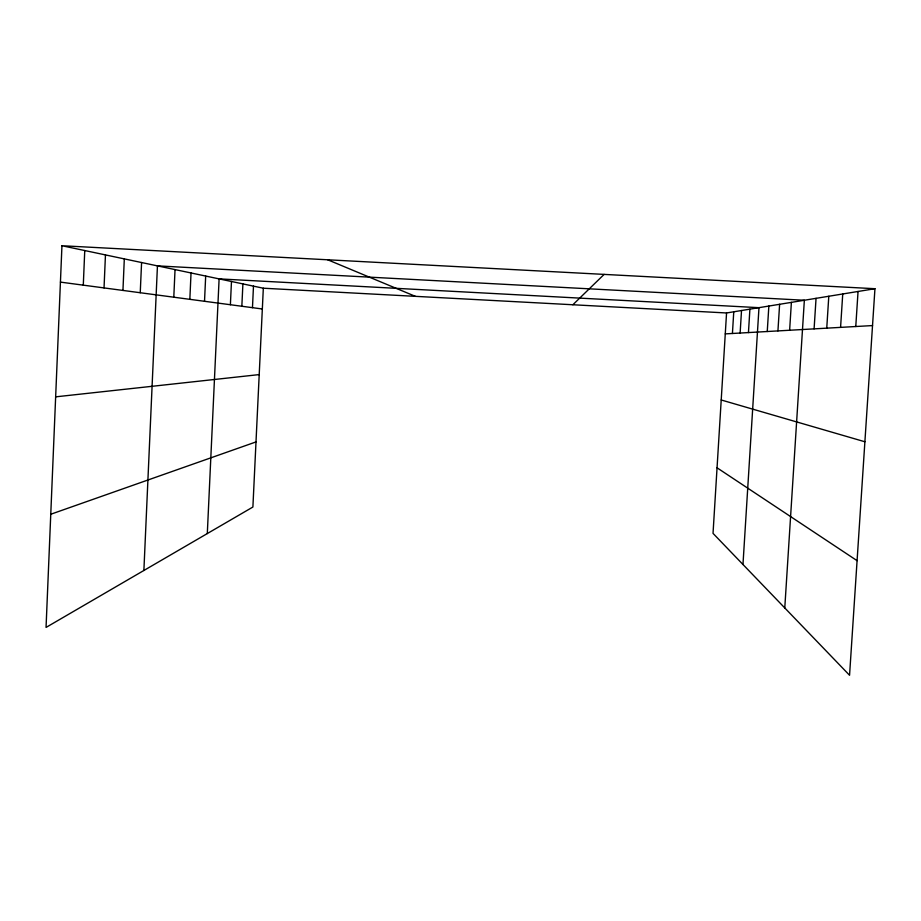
<?xml version="1.0" encoding="UTF-8"?>
<svg xmlns="http://www.w3.org/2000/svg" width="921" height="921" viewBox="0 0 921 921"><rect width="100%" height="100%" fill="white"/><g stroke="black" fill="none" stroke-linecap="round" stroke-linejoin="round"><path stroke-width="1.38" d="M61.949 245.734L46.05 627.42L252.895 507.034L263.325 288.215L61.949 245.734L874.95 288.71L849.553 675.266L713.027 533.374L726.554 312.967L874.95 288.71M83.293 285.153L84.755 250.547M104.038 287.916L105.455 254.91M122.942 290.437L124.312 258.893M140.245 292.74L141.581 262.531M143.883 570.479L157.445 265.881L804.355 300.246L784.773 607.941M173.793 297.195L175.036 269.588M189.841 299.337L191.038 272.973M204.52 301.294L205.682 276.058M207.306 533.57L219.106 278.89L758.985 307.672L742.971 564.504M230.388 304.736L231.47 281.504M241.843 306.256L242.902 283.91M252.469 307.672L253.482 286.143M732.425 333.483L733.761 311.793M740.127 333.045L741.52 310.515M748.451 332.573L749.901 309.145M767.251 331.514L768.851 306.06M777.934 330.915L779.615 304.298M789.631 330.248L791.392 302.364M814.095 328.866L816.052 298.335M826.747 328.152L828.796 296.263M840.574 327.369L842.738 293.983M855.77 326.518L858.05 291.473M572.862 304.759L604.118 274.4M50.77 514.252L255.992 441.93M55.651 396.847L259.204 374.594M725.264 333.886L872.532 325.574M263.325 288.215L726.554 312.967M60.441 282.114L262.335 308.984M721.212 399.979L864.9 441.769M327.715 259.78L415.371 296.343M717.045 467.799L857.083 560.67"/></g></svg>
